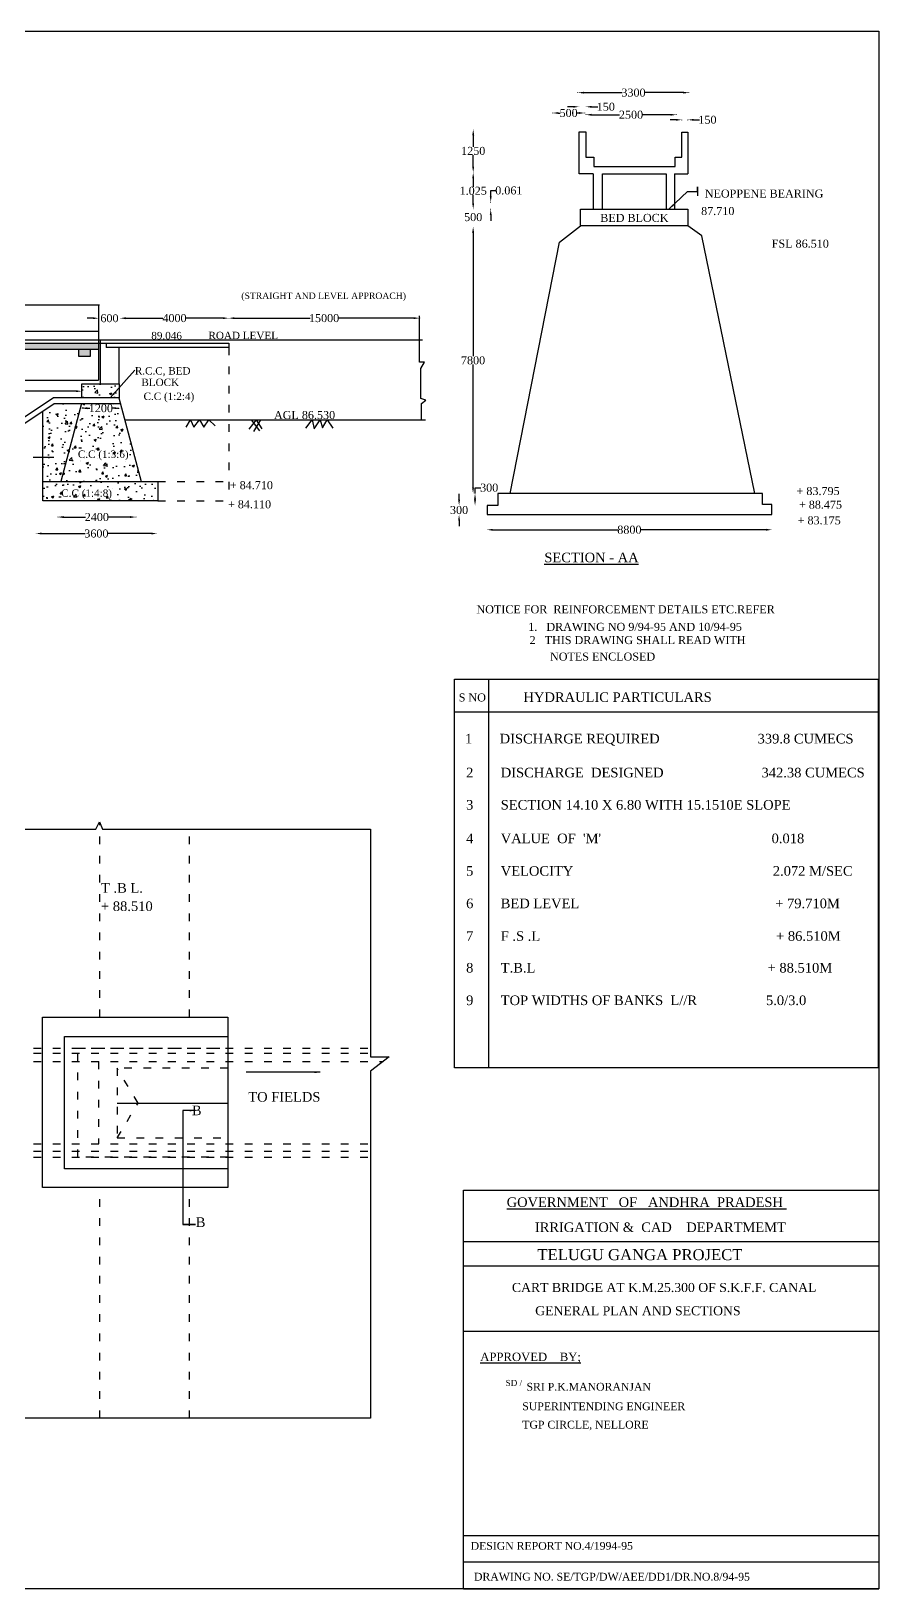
# Model space of a CAD drawing. Header units: millimetres. Extents: x 2404 to 74950, y 816 to 49480.
# Drawn here: x 48479 to 74950, y 816 to 49480 of the extents above; entities that cross this region are included whole.
import ezdxf

# ---------------------------------------------------------------- set-up
doc = ezdxf.new("R2010")
doc.units = ezdxf.units.MM
doc.header["$MEASUREMENT"] = 0
doc.linetypes.add('ACAD_ISO03W100', pattern=[30, 12, -18])
for name, color, linetype in [('DIM', 5, 'Continuous'), ('DWG.LINE', 10, 'Continuous'), ('HATCH', 2, 'Continuous'), ('RAILING', 4, 'Continuous'), ('TEXT', 7, 'Continuous')]:
    doc.layers.add(name, color=color, linetype=linetype)
doc.layers.add('DO LINE', color=3, linetype='Continuous', plot=False)
doc.layers.add('TITLE', color=7, linetype='Continuous', lineweight=30)
doc.styles.get("Standard").update_dxf_attribs({"font": 'times.ttf', "height": 250})
doc.dimstyles.get("Standard").update_dxf_attribs({"dimtxt": 250, "dimasz": 180, "dimexe": 0.18, "dimexo": 0.0625, "dimgap": 0.09, "dimtad": 0, "dimtih": 1, "dimtoh": 1, "dimdec": 0, "dimzin": 0, "dimdsep": 46, "dimtxsty": 'Standard', "dimcen": 300, "dimclrd": 5, "dimclre": 5, "dimclrt": 4, "dimadec": 0, "dimazin": 0, "dimtfac": 1, "dimtdec": 0, "dimtofl": 0, "dimtmove": 0, "dimatfit": 3, "dimfxl": 0, "dimtolj": 1, "dimtzin": 0, "dimarcsym": 0})

# ---------------------------------------------------------------- blocks, each defined once
blk = doc.blocks.new('*D38')
at = {"layer": 'Defpoints', "color": 0, "ltscale": 0.2}
for p in [(37777, 38181), (50061, 38241), (50061, 38232)]:
    blk.add_point(p, dxfattribs=at)
at = {"layer": 'DIM', "color": 5, "lineweight": -2, "ltscale": 0.2}
for p, q in [((37777, 38227), (37777, 38233)), ((37957, 38232), (43445, 38232)), ((49881, 38232), (44393, 38232)), ((50061, 38237), (50061, 38232))]:
    blk.add_line(p, q, dxfattribs=at)
at = {"layer": 'DIM', "color": 5, "ltscale": 0.2}
for points in [[(37957, 38262), (37957, 38202), (37777, 38232)], [(49881, 38262), (49881, 38202), (50061, 38232)]]:
    blk.add_solid(points, dxfattribs=at)
at = {"layer": 'DIM', "color": 4, "ltscale": 0.2, "insert": (43919, 38232), "char_height": 250, "attachment_point": 5}
blk.add_mtext('\\A1;11.775', dxfattribs=at)
blk = doc.blocks.new('*D11')
at = {"layer": 'Defpoints', "color": 0, "ltscale": 0.2}
for p in [(49311, 34349), (51748, 34349), (51748, 34300)]:
    blk.add_point(p, dxfattribs=at)
at = {"layer": 'DIM', "color": 5, "lineweight": -2, "ltscale": 0.2}
for p, q in [((49311, 34305), (49311, 34300)), ((49491, 34300), (50171, 34300)), ((51568, 34300), (50888, 34300)), ((51748, 34305), (51748, 34300))]:
    blk.add_line(p, q, dxfattribs=at)
at = {"layer": 'DIM', "color": 5, "ltscale": 0.2}
for points in [[(49491, 34330), (49491, 34270), (49311, 34300)], [(51568, 34330), (51568, 34270), (51748, 34300)]]:
    blk.add_solid(points, dxfattribs=at)
at = {"layer": 'DIM', "color": 4, "ltscale": 0.2, "insert": (50530, 34300), "char_height": 250, "attachment_point": 5}
blk.add_mtext('\\A1;2400', dxfattribs=at)
blk = doc.blocks.new('*D12')
at = {"layer": 'Defpoints', "color": 0, "ltscale": 0.2}
for p in [(48624, 33810), (52408, 33810), (52408, 33785)]:
    blk.add_point(p, dxfattribs=at)
at = {"layer": 'DIM', "color": 5, "lineweight": -2, "ltscale": 0.2}
for p, q in [((48624, 33790), (48624, 33785)), ((48804, 33785), (50161, 33785)), ((52228, 33785), (50871, 33785)), ((52408, 33790), (52408, 33785))]:
    blk.add_line(p, q, dxfattribs=at)
at = {"layer": 'DIM', "color": 5, "ltscale": 0.2}
for points in [[(48804, 33815), (48804, 33755), (48624, 33785)], [(52228, 33815), (52228, 33755), (52408, 33785)]]:
    blk.add_solid(points, dxfattribs=at)
at = {"layer": 'DIM', "color": 4, "ltscale": 0.2, "insert": (50516, 33785), "char_height": 250, "attachment_point": 5}
blk.add_mtext('\\A1;3600', dxfattribs=at)
blk = doc.blocks.new('*D39')
at = {"layer": 'Defpoints', "color": 0, "ltscale": 0.2}
for p in [(50049, 37844), (51264, 37844), (51264, 37700)]:
    blk.add_point(p, dxfattribs=at)
at = {"layer": 'DIM', "color": 5, "lineweight": -2, "ltscale": 0.2}
for p, q in [((50049, 37705), (50049, 37699)), ((50229, 37700), (50315, 37700)), ((51084, 37700), (50997, 37700)), ((51264, 37705), (51264, 37699))]:
    blk.add_line(p, q, dxfattribs=at)
at = {"layer": 'DIM', "color": 5, "ltscale": 0.2}
for points in [[(50229, 37730), (50229, 37670), (50049, 37700)], [(51084, 37730), (51084, 37670), (51264, 37700)]]:
    blk.add_solid(points, dxfattribs=at)
at = {"layer": 'DIM', "color": 4, "ltscale": 0.2, "insert": (50656, 37700), "char_height": 250, "attachment_point": 5}
blk.add_mtext('\\A1;1200', dxfattribs=at)
blk = doc.blocks.new('*D13')
at = {"layer": 'Defpoints', "color": 0, "ltscale": 0.2}
for p in [(51262, 40483), (54648, 40514), (54648, 40483)]:
    blk.add_point(p, dxfattribs=at)
at = {"layer": 'DIM', "color": 5, "lineweight": -2, "ltscale": 0.2}
for p, q in [((51262, 40509), (51262, 40514)), ((51442, 40514), (52595, 40514)), ((54468, 40514), (53315, 40514)), ((54648, 40509), (54648, 40514))]:
    blk.add_line(p, q, dxfattribs=at)
at = {"layer": 'DIM', "color": 5, "ltscale": 0.2}
for points in [[(51442, 40544), (51442, 40484), (51262, 40514)], [(54468, 40544), (54468, 40484), (54648, 40514)]]:
    blk.add_solid(points, dxfattribs=at)
at = {"layer": 'DIM', "color": 4, "ltscale": 0.2, "insert": (52955, 40514), "char_height": 250, "attachment_point": 5}
blk.add_mtext('\\A1;4000', dxfattribs=at)
blk = doc.blocks.new('*D40')
at = {"layer": 'Defpoints', "color": 0, "ltscale": 0.2}
for p in [(60604, 44789), (54648, 40483), (60604, 40514)]:
    blk.add_point(p, dxfattribs=at)
at = {"layer": 'DIM', "color": 5, "lineweight": -2, "ltscale": 0.2}
for p, q in [((54648, 40509), (54648, 40514)), ((54828, 40514), (57193, 40514)), ((60424, 40514), (58060, 40514)), ((60604, 40519), (60604, 40513))]:
    blk.add_line(p, q, dxfattribs=at)
at = {"layer": 'DIM', "color": 5, "ltscale": 0.2}
for points in [[(54828, 40544), (54828, 40484), (54648, 40514)], [(60424, 40544), (60424, 40484), (60604, 40514)]]:
    blk.add_solid(points, dxfattribs=at)
at = {"layer": 'DIM', "color": 4, "ltscale": 0.2, "insert": (57626, 40514), "char_height": 250, "attachment_point": 5}
blk.add_mtext('\\A1;15000', dxfattribs=at)
blk = doc.blocks.new('*D14')
at = {"layer": 'Defpoints', "color": 0, "ltscale": 0.2}
for p in [(62715, 33866), (71606, 33903), (71606, 33894)]:
    blk.add_point(p, dxfattribs=at)
at = {"layer": 'DIM', "color": 5, "lineweight": -2, "ltscale": 0.2}
for p, q in [((62715, 33898), (62715, 33903)), ((62895, 33903), (66809, 33903)), ((71426, 33903), (67512, 33903)), ((71606, 33898), (71606, 33903))]:
    blk.add_line(p, q, dxfattribs=at)
at = {"layer": 'DIM', "color": 5, "ltscale": 0.2}
for points in [[(62895, 33933), (62895, 33873), (62715, 33903)], [(71426, 33933), (71426, 33873), (71606, 33903)]]:
    blk.add_solid(points, dxfattribs=at)
at = {"layer": 'DIM', "color": 4, "ltscale": 0.2, "insert": (67160, 33903), "char_height": 250, "attachment_point": 5}
blk.add_mtext('\\A1;8800', dxfattribs=at)
blk = doc.blocks.new('*D41')
at = {"layer": 'Defpoints', "color": 0, "ltscale": 0.2}
for p in [(62715, 34661), (61841, 34376), (62715, 34376)]:
    blk.add_point(p, dxfattribs=at)
at = {"layer": 'DIM', "color": 5, "lineweight": -2, "ltscale": 0.2}
for p, q in [((61841, 34841), (61841, 35021)), ((61846, 34661), (61841, 34661)), ((61846, 34376), (61841, 34376)), ((61841, 34196), (61841, 34016))]:
    blk.add_line(p, q, dxfattribs=at)
at = {"layer": 'DIM', "color": 5, "ltscale": 0.2}
for points in [[(61811, 34841), (61871, 34841), (61841, 34661)], [(61811, 34196), (61871, 34196), (61841, 34376)]]:
    blk.add_solid(points, dxfattribs=at)
at = {"layer": 'DIM', "color": 4, "ltscale": 0.2, "insert": (61841, 34519), "char_height": 250, "attachment_point": 5}
blk.add_mtext('\\A1;300', dxfattribs=at)
blk = doc.blocks.new('*D42')
at = {"layer": 'Defpoints', "color": 0, "ltscale": 0.2}
for p in [(62340, 35037), (63053, 35037), (63053, 34661)]:
    blk.add_point(p, dxfattribs=at)
at = {"layer": 'DIM', "color": 5, "lineweight": -2, "ltscale": 0.2}
for p, q in [((62340, 35037), (62340, 35217)), ((62340, 35217), (62520, 35217)), ((62345, 35037), (62339, 35037)), ((62345, 34661), (62339, 34661)), ((62340, 34841), (62340, 34857))]:
    blk.add_line(p, q, dxfattribs=at)
at = {"layer": 'DIM', "color": 5, "ltscale": 0.2}
for points in [[(62310, 34857), (62370, 34857), (62340, 35037)], [(62310, 34841), (62370, 34841), (62340, 34661)]]:
    blk.add_solid(points, dxfattribs=at)
at = {"layer": 'DIM', "color": 4, "ltscale": 0.2, "insert": (62782, 35217), "char_height": 250, "attachment_point": 5}
blk.add_mtext('\\A1;300', dxfattribs=at)
blk = doc.blocks.new('*D15')
at = {"layer": 'Defpoints', "color": 0, "ltscale": 0.2}
for p in [(62278, 43355), (62342, 43355), (62342, 35037)]:
    blk.add_point(p, dxfattribs=at)
at = {"layer": 'DIM', "color": 5, "lineweight": -2, "ltscale": 0.2}
for p, q in [((62283, 43355), (62278, 43355)), ((62278, 43175), (62278, 39323)), ((62278, 35217), (62278, 39068)), ((62283, 35037), (62278, 35037))]:
    blk.add_line(p, q, dxfattribs=at)
at = {"layer": 'DIM', "color": 5, "ltscale": 0.2}
for points in [[(62248, 43175), (62308, 43175), (62278, 43355)], [(62248, 35217), (62308, 35217), (62278, 35037)]]:
    blk.add_solid(points, dxfattribs=at)
at = {"layer": 'DIM', "color": 4, "ltscale": 0.2, "insert": (62278, 39196), "char_height": 250, "attachment_point": 5}
blk.add_mtext('\\A1;7800', dxfattribs=at)
blk = doc.blocks.new('*D16')
at = {"layer": 'Defpoints', "color": 0, "ltscale": 0.2}
for p in [(62283, 43917), (62283, 43917), (62283, 43355)]:
    blk.add_point(p, dxfattribs=at)
at = {"layer": 'DIM', "color": 5, "lineweight": -2, "ltscale": 0.2}
for p, q in [((62283, 44097), (62283, 44277)), ((62283, 43917), (62283, 43917)), ((62283, 43355), (62283, 43355)), ((62283, 43175), (62283, 42995))]:
    blk.add_line(p, q, dxfattribs=at)
at = {"layer": 'DIM', "color": 5, "ltscale": 0.2}
for points in [[(62253, 44097), (62313, 44097), (62283, 43917)], [(62253, 43175), (62313, 43175), (62283, 43355)]]:
    blk.add_solid(points, dxfattribs=at)
at = {"layer": 'DIM', "color": 4, "ltscale": 0.2, "insert": (62283, 43669), "char_height": 250, "attachment_point": 5}
blk.add_mtext('\\A1;500', dxfattribs=at)
blk = doc.blocks.new('*D17')
at = {"layer": 'Defpoints', "color": 0, "ltscale": 0.2}
for p in [(62283, 44142), (62283, 43917), (62830, 44142)]:
    blk.add_point(p, dxfattribs=at)
at = {"layer": 'DIM', "color": 5, "lineweight": -2, "ltscale": 0.2}
for p, q in [((62830, 44322), (62830, 44502)), ((62830, 44502), (63010, 44502)), ((62825, 44142), (62830, 44142)), ((62825, 43917), (62830, 43917)), ((62830, 43737), (62830, 43557))]:
    blk.add_line(p, q, dxfattribs=at)
at = {"layer": 'DIM', "color": 5, "ltscale": 0.2}
for points in [[(62800, 44322), (62860, 44322), (62830, 44142)], [(62800, 43737), (62860, 43737), (62830, 43917)]]:
    blk.add_solid(points, dxfattribs=at)
at = {"layer": 'DIM', "color": 4, "ltscale": 0.2, "insert": (63396, 44502), "char_height": 250, "attachment_point": 5}
blk.add_mtext('\\A1;0.061', dxfattribs=at)
blk = doc.blocks.new('*D18')
at = {"layer": 'Defpoints', "color": 0, "ltscale": 0.2}
for p in [(62283, 45065), (62283, 45065), (62283, 43917)]:
    blk.add_point(p, dxfattribs=at)
at = {"layer": 'DIM', "color": 5, "lineweight": -2, "ltscale": 0.2}
for p, q in [((62283, 45065), (62283, 45065)), ((62283, 44885), (62283, 44618)), ((62283, 44097), (62283, 44363)), ((62283, 43917), (62283, 43917))]:
    blk.add_line(p, q, dxfattribs=at)
at = {"layer": 'DIM', "color": 5, "ltscale": 0.2}
for points in [[(62253, 44885), (62313, 44885), (62283, 45065)], [(62253, 44097), (62313, 44097), (62283, 43917)]]:
    blk.add_solid(points, dxfattribs=at)
at = {"layer": 'DIM', "color": 4, "ltscale": 0.2, "insert": (62283, 44491), "char_height": 250, "attachment_point": 5}
blk.add_mtext('\\A1;1.025', dxfattribs=at)
blk = doc.blocks.new('*D19')
at = {"layer": 'Defpoints', "color": 0, "ltscale": 0.2}
for p in [(62283, 46410), (62283, 46410), (62283, 45065)]:
    blk.add_point(p, dxfattribs=at)
at = {"layer": 'DIM', "color": 5, "lineweight": -2, "ltscale": 0.2}
for p, q in [((62283, 46410), (62283, 46410)), ((62283, 46230), (62283, 45865)), ((62283, 45245), (62283, 45610)), ((62283, 45065), (62283, 45065))]:
    blk.add_line(p, q, dxfattribs=at)
at = {"layer": 'DIM', "color": 5, "ltscale": 0.2}
for points in [[(62253, 46230), (62313, 46230), (62283, 46410)], [(62253, 45245), (62313, 45245), (62283, 45065)]]:
    blk.add_solid(points, dxfattribs=at)
at = {"layer": 'DIM', "color": 4, "ltscale": 0.2, "insert": (62283, 45738), "char_height": 250, "attachment_point": 5}
blk.add_mtext('\\A1;1250', dxfattribs=at)
blk = doc.blocks.new('*D20')
at = {"layer": 'Defpoints', "color": 0, "ltscale": 0.2}
for p in [(65555, 47549), (69021, 47559), (69021, 47549)]:
    blk.add_point(p, dxfattribs=at)
at = {"layer": 'DIM', "color": 5, "lineweight": -2, "ltscale": 0.2}
for p, q in [((65555, 47554), (65555, 47559)), ((65735, 47559), (66933, 47559)), ((68841, 47559), (67643, 47559)), ((69021, 47554), (69021, 47559))]:
    blk.add_line(p, q, dxfattribs=at)
at = {"layer": 'DIM', "color": 5, "ltscale": 0.2}
for points in [[(65735, 47589), (65735, 47529), (65555, 47559)], [(68841, 47589), (68841, 47529), (69021, 47559)]]:
    blk.add_solid(points, dxfattribs=at)
at = {"layer": 'DIM', "color": 4, "ltscale": 0.2, "insert": (67288, 47559), "char_height": 250, "attachment_point": 5}
blk.add_mtext('\\A1;3300', dxfattribs=at)
blk = doc.blocks.new('*D21')
at = {"layer": 'Defpoints', "color": 0, "ltscale": 0.2}
for p in [(64761, 46932), (64761, 46923), (65763, 46932)]:
    blk.add_point(p, dxfattribs=at)
at = {"layer": 'DIM', "color": 5, "lineweight": -2, "ltscale": 0.2}
for p, q in [((64761, 46928), (64761, 46923)), ((64941, 46923), (65001, 46923)), ((65583, 46923), (65524, 46923)), ((65763, 46928), (65763, 46923))]:
    blk.add_line(p, q, dxfattribs=at)
at = {"layer": 'DIM', "color": 5, "ltscale": 0.2}
for points in [[(64941, 46953), (64941, 46893), (64761, 46923)], [(65583, 46953), (65583, 46893), (65763, 46923)]]:
    blk.add_solid(points, dxfattribs=at)
at = {"layer": 'DIM', "color": 4, "ltscale": 0.2, "insert": (65262, 46923), "char_height": 250, "attachment_point": 5}
blk.add_mtext('\\A1;500', dxfattribs=at)
blk = doc.blocks.new('*D43')
at = {"layer": 'Defpoints', "color": 0, "ltscale": 0.2}
for p in [(65798, 47117), (65589, 46333), (65798, 46333)]:
    blk.add_point(p, dxfattribs=at)
at = {"layer": 'DIM', "color": 5, "lineweight": -2, "ltscale": 0.2}
for p, q in [((65409, 47117), (65229, 47117)), ((65589, 47112), (65589, 47117)), ((65798, 47112), (65798, 47117)), ((65978, 47117), (66175, 47117))]:
    blk.add_line(p, q, dxfattribs=at)
at = {"layer": 'DIM', "color": 5, "ltscale": 0.2}
for points in [[(65409, 47147), (65409, 47087), (65589, 47117)], [(65978, 47147), (65978, 47087), (65798, 47117)]]:
    blk.add_solid(points, dxfattribs=at)
at = {"layer": 'DIM', "color": 4, "ltscale": 0.2, "insert": (66424, 47117), "char_height": 250, "attachment_point": 5}
blk.add_mtext('\\A1;150', dxfattribs=at)
blk = doc.blocks.new('*D22')
at = {"layer": 'Defpoints', "color": 0, "ltscale": 0.2}
for p in [(65798, 47112), (68624, 47112), (68624, 46868)]:
    blk.add_point(p, dxfattribs=at)
at = {"layer": 'DIM', "color": 5, "lineweight": -2, "ltscale": 0.2}
for p, q in [((65798, 46873), (65798, 46868)), ((65978, 46868), (66852, 46868)), ((68444, 46868), (67570, 46868)), ((68624, 46873), (68624, 46868))]:
    blk.add_line(p, q, dxfattribs=at)
at = {"layer": 'DIM', "color": 5, "ltscale": 0.2}
for points in [[(65978, 46898), (65978, 46838), (65798, 46868)], [(68444, 46898), (68444, 46838), (68624, 46868)]]:
    blk.add_solid(points, dxfattribs=at)
at = {"layer": 'DIM', "color": 4, "ltscale": 0.2, "insert": (67211, 46868), "char_height": 250, "attachment_point": 5}
blk.add_mtext('\\A1;2500', dxfattribs=at)
blk = doc.blocks.new('*D44')
at = {"layer": 'Defpoints', "color": 0, "ltscale": 0.2}
for p in [(68793, 46327), (68989, 46709), (68989, 46327)]:
    blk.add_point(p, dxfattribs=at)
at = {"layer": 'DIM', "color": 5, "lineweight": -2, "ltscale": 0.2}
for p, q in [((68613, 46709), (68433, 46709)), ((68793, 46704), (68793, 46709)), ((68989, 46704), (68989, 46709)), ((69169, 46709), (69349, 46709))]:
    blk.add_line(p, q, dxfattribs=at)
at = {"layer": 'DIM', "color": 5, "ltscale": 0.2}
for points in [[(68613, 46739), (68613, 46679), (68793, 46709)], [(69169, 46739), (69169, 46679), (68989, 46709)]]:
    blk.add_solid(points, dxfattribs=at)
at = {"layer": 'DIM', "color": 4, "ltscale": 0.2, "insert": (69598, 46709), "char_height": 250, "attachment_point": 5}
blk.add_mtext('\\A1;150', dxfattribs=at)
blk = doc.blocks.new('*D51')
at = {"layer": 'Defpoints', "color": 0, "ltscale": 0.2}
for p in [(50586, 40511), (50586, 40511), (51262, 40511)]:
    blk.add_point(p, dxfattribs=at)
at = {"layer": 'DIM', "color": 5, "lineweight": -2, "ltscale": 0.2}
for p, q in [((50406, 40511), (50226, 40511)), ((50586, 40511), (50586, 40511)), ((51262, 40511), (51262, 40511)), ((51442, 40511), (51622, 40511))]:
    blk.add_line(p, q, dxfattribs=at)
at = {"layer": 'DIM', "color": 5, "ltscale": 0.2}
for points in [[(50406, 40541), (50406, 40481), (50586, 40511)], [(51442, 40541), (51442, 40481), (51262, 40511)]]:
    blk.add_solid(points, dxfattribs=at)
at = {"layer": 'DIM', "color": 4, "ltscale": 0.2, "insert": (50924, 40511), "char_height": 250, "attachment_point": 5}
blk.add_mtext('\\A1;600', dxfattribs=at)

msp = doc.modelspace()

# ---------------------------------------------------------------- hatches: boundary and pattern name
at = {"layer": 'HATCH', "ltscale": 0.2}
h = msp.add_hatch(dxfattribs=at)
h.set_pattern_fill('AR-CONC', color=256, scale=50, style=0)
h.set_pattern_definition([(50, (-2792.3, 367.14), (358.6301, -31.3761), [37.5, -412.5]), (355, (-2792.3, 367.14), (-69.3757, 376.096), [30, -330]), (100.4514, (-2762.4, 364.53), (289.2547, 344.7198), [31.87, -350.571]), (46.1842, (-2792.3, 467.14), (533.6205, -82.7595), [56.25, -618.75]), (96.6356, (-2747.83, 460.25), (467.3314, 487.059), [47.805, -525.8565]), (351.1842, (-2792.3, 467.14), (467.331, 487.0593), [45, -495]), (21, (-2742.3, 442.14), (298.4535, -201.3094), [37.5, -412.5]), (326, (-2742.3, 442.14), (121.6577, 362.575), [30, -330]), (71.4514, (-2717.43, 425.37), (420.1113, 161.2652), [31.87, -350.571]), (37.5, (-2792.3, 367.14), (6.07993, 166.44693), [0, -326, 0, -335, 0, -331.25]), (7.5, (-2792.3, 367.14), (131.53477, 197.20586), [0, -191, 0, -318.5, 0, -126.25]), (327.5, (-2903.8, 367.14), (266.91122, -11.27744), [0, -125, 0, -390, 0, -517.5]), (317.5, (-2953.8, 367.14), (291.5931, 50.0525), [0, -162.5, 0, -259, 0, -367.5])])
h.paths.add_polyline_path([(50585.8, 39728.2), (37071.4, 39728.2), (37071.4, 39544.7), (50585.8, 39544.7)])
h.paths.add_polyline_path([(50326.6, 39544.7), (49970.4, 39544.7), (49970.4, 39312.5), (50326.6, 39312.5)])
h.paths.add_polyline_path([(46927.7, 39544.7), (46571.6, 39544.7), (46571.6, 39312.5), (46927.7, 39312.5)])
h.paths.add_polyline_path([(43711.6, 39544.7), (43355.4, 39544.7), (43355.4, 39312.5), (43711.6, 39312.5)])
h.paths.add_polyline_path([(40729.2, 39544.7), (40373, 39544.7), (40373, 39312.5), (40729.2, 39312.5)])
h.paths.add_polyline_path([(37688.3, 39544.7), (37332.1, 39544.7), (37332.1, 39312.5), (37688.3, 39312.5)])
h.paths.add_polyline_path([(36901.4, 39544.7), (36545.3, 39544.7), (36545.3, 39312.5), (36901.4, 39312.5)])
h.paths.add_polyline_path([(36956.6, 39728.2), (23992.4, 39728.2), (23992.4, 39544.7), (36956.6, 39544.7)])
h.paths.add_polyline_path([(33733.2, 39544.7), (33377.1, 39544.7), (33377.1, 39312.5), (33733.2, 39312.5)])
h.paths.add_polyline_path([(30601.3, 39544.7), (30245.2, 39544.7), (30245.2, 39312.5), (30601.3, 39312.5)])
h.paths.add_polyline_path([(23752.9, 39544.7), (23396.8, 39544.7), (23396.8, 39312.5), (23752.9, 39312.5)])
h.paths.add_polyline_path([(20562.3, 39544.7), (20206.1, 39544.7), (20206.1, 39312.5), (20562.3, 39312.5)])
h.paths.add_polyline_path([(17573.3, 39544.7), (17217.1, 39544.7), (17217.1, 39312.5), (17573.3, 39312.5)])
h.paths.add_polyline_path([(13956, 39544.7), (13599.8, 39544.7), (13599.8, 39312.5), (13956, 39312.5)])
h.paths.add_polyline_path([(10799.8, 39544.7), (10443.6, 39544.7), (10443.6, 39312.5), (10799.8, 39312.5)])
h.paths.add_polyline_path([(23850.3, 39728.2), (10443.6, 39728.2), (10443.6, 39544.7), (10799.8, 39544.7), (23850.3, 39544.7)])
h = msp.add_hatch(dxfattribs=at)
h.set_pattern_fill('AR-CONC', color=256, scale=100, style=0)
h.set_pattern_definition([(50, (-2792.3, 367.14), (717.26, -62.752), [75, -825]), (355, (-2792.3, 367.14), (-138.751, 752.192), [60, -660]), (100.4514, (-2732.5, 361.9), (578.5094, 689.4395), [63.74, -701.142]), (46.1842, (-2792.3, 567.1), (1067.241, -165.519), [112.5, -1237.5]), (96.6356, (-2703.4, 553.3), (934.663, 974.118), [95.61, -1051.713]), (351.1842, (-2792.3, 567.1), (934.662, 974.119), [90, -990]), (21, (-2692.3, 517.14), (596.907, -402.619), [75, -825]), (326, (-2692.3, 517.14), (243.315, 725.15), [60, -660]), (71.4514, (-2642.56, 483.6), (840.2226, 322.5305), [63.74, -701.142]), (37.5, (-2792.3, 367.14), (12.1599, 332.8939), [0, -652, 0, -670, 0, -662.5]), (7.5, (-2792.3, 367.14), (263.0695, 394.4117), [0, -382, 0, -637, 0, -252.5]), (327.5, (-3015.3, 367.14), (533.8224, -22.5549), [0, -250, 0, -780, 0, -1035]), (317.5, (-3115.3, 367.14), (583.1862, 100.105), [0, -325, 0, -518, 0, -735])])
h.paths.add_polyline_path([(51263.9, 37844.4), (50048.8, 37844.4), (49404.5, 35409.7), (51910.2, 35409.7)])
h.paths.add_polyline_path([(51225, 38457.3), (50060.8, 38457.3), (50060.8, 38023.7), (51225, 38023.7)])
h.paths.add_polyline_path([(48838.2, 35409.7), (49404.5, 35409.7), (50048.8, 37844.4), (49195.7, 37844.4), (48838.2, 37605)])
h.paths.add_polyline_path([(48838.2, 34805.2), (52437.3, 34805.2), (52437.3, 35409.7), (48838.2, 35409.7)])
h.paths.add_polyline_path([(50252.9, 37889.2), (51059.8, 37889.2), (51059.8, 37509.9), (50252.9, 37509.9)], flags=9)
h.paths.add_polyline_path([(49861.9, 35998.4), (51563.3, 35998.4), (51563.3, 36461), (49861.9, 36461)], flags=24)
h.paths.add_polyline_path([(49343.1, 34782.7), (51044.5, 34782.7), (51044.5, 35245.3), (49343.1, 35245.3)], flags=9)

# ---------------------------------------------------------------- linework, layer by layer
at = {"layer": 'DIM', "ltscale": 0.2}
for points in [[(69289.4, 44470.9), (69289.4, 44619.1), (69289.4, 44332.6)], [(53216.2, 12198.1), (53612.6, 12198.1)]]:
    msp.add_lwpolyline(points, dxfattribs=at)
at = {"layer": 'DO LINE', "linetype": 'ACAD_ISO03W100', "ltscale": 20}
for points in [[(54646.6, 39601.7), (54646.6, 34805.2)], [(52437.3, 35409.7), (54646.6, 35409.7)], [(52437.3, 34805.2), (54646.6, 34805.2)], [(50619.3, 18678.1), (50619.3, 24765.3)], [(53426.9, 18678.1), (53426.9, 24552.4)], [(30551.8, 17704.2), (59079.9, 17704.2)], [(30551.8, 17554.9), (59079.9, 17554.9)], [(30551.8, 17289.5), (59471.2, 17289.5)], [(50582.1, 17289.5), (50582.1, 14715.8)], [(54624, 17078.2), (51165.9, 17078.2), (51165.9, 14901.2), (54624, 14901.2)], [(51165.9, 14901.2), (51815.5, 15989.7), (51165.9, 17078.2)], [(30551.8, 14715.8), (59079.9, 14715.8)], [(30551.8, 14486.6), (59079.9, 14486.6)], [(30551.8, 14306.7), (59079.9, 14306.7)], [(50619.3, 6153.1), (50619.3, 13353.9)], [(53426.9, 6153.1), (53426.9, 13353.9)]]:
    msp.add_lwpolyline(points, dxfattribs=at)
msp.add_lwpolyline([(49935.1, 17704.2), (54624, 17704.2), (54624, 14306.7), (49935.1, 14306.7)], close=True, dxfattribs=at)
at = {"layer": 'DWG.LINE', "ltscale": 0.2}
for p, q in [((10443.6, 40924.9), (50612.3, 40924.9)), ((50585.8, 40924.9), (50585.8, 38579.3))]:
    msp.add_line(p, q, dxfattribs=at)
for points in [[(66029.9, 45021.6), (65589.3, 45021.6), (65589.3, 46332.7), (65797.7, 46332.7), (65797.7, 45541.7), (66047.8, 45541.7), (66047.8, 45256.2), (68590.2, 45256.2), (68590.2, 45541.7), (68792.7, 45541.7), (68792.7, 46326.7), (68989.2, 46326.7), (68989.2, 45021.6)], [(66029.9, 45021.6), (66029.9, 43919)], [(66321.7, 43919), (66321.7, 45021.6), (68310.4, 45021.6), (68310.4, 43919)], [(68566.4, 45021.6), (68989.2, 45021.6)], [(68566.4, 45021.6), (68566.4, 43919)], [(63437, 35036.5), (64978.5, 42885.7), (65636.9, 43395.7)], [(71081.6, 35036.5), (69424.2, 43086.8), (68983.1, 43395.7)], [(60666.3, 37342.2), (60666.3, 37851.9), (60800.9, 37953.6), (60644.7, 38006.7), (60644.7, 38936.2), (60757.2, 39136), (60604.1, 39136), (60604.1, 40583.3)], [(10443.6, 40111.3), (50585.8, 40111.3)], [(23992.4, 39838.3), (50585.8, 39838.3)], [(23992.4, 39728.2), (50585.8, 39728.2)], [(23992.4, 39544.7), (50585.8, 39544.7)], [(50585.8, 39838.3), (60700.1, 39838.3)], [(50585.8, 39728.2), (54646.6, 39728.2), (54646.6, 39601.7), (50817.5, 39601.7)], [(50642.9, 38457.3), (50642.9, 39838.3)], [(50817.5, 39728.2), (50817.5, 39601.7)], [(51225, 38457.3), (51225, 39601.7)], [(10443.6, 38579.3), (50585.8, 38579.3)], [(50060.8, 38023.7), (49179.5, 38023.7), (38292.6, 30748)], [(51216.3, 38023.7), (51910.2, 35409.7)], [(38309.4, 30554.7), (49195.7, 37844.4), (51263.9, 37844.4)], [(48838.2, 35409.7), (48838.2, 37605)], [(50048.8, 37844.4), (49404.5, 35409.7)], [(51397.2, 37342.2), (60791.3, 37342.2)], [(35631.9, 24552.4), (50501.2, 24552.4), (50612.6, 24781), (50709.6, 24552.4), (59079.9, 24552.4), (59079.9, 17432.1), (59658.7, 17432.1), (59079.9, 16991.9), (59079.9, 6153.1), (34844.3, 6153.1)], [(51165.9, 15989.7), (54624, 15989.7)]]:
    msp.add_lwpolyline(points, dxfattribs=at)
for points in [[(65636.9, 43919), (68983.1, 43919), (68983.1, 43395.7), (65636.9, 43395.7)], [(49970.4, 39544.7), (50326.6, 39544.7), (50326.6, 39312.5), (49970.4, 39312.5)], [(51225, 38023.7), (50060.8, 38023.7), (50060.8, 38457.3), (51225, 38457.3)], [(48838.2, 35409.7), (52437.3, 35409.7), (52437.3, 34805.2), (48838.2, 34805.2)], [(63053, 35036.5), (63053, 34661.5), (62715, 34661.5), (62715, 34376.4), (71605.7, 34376.4), (71605.7, 34691.5), (71320.3, 34691.5), (71320.3, 35036.5), (70944.8, 35036.5), (63053, 35036.5)], [(48836.9, 18678.1), (54624, 18678.1), (54624, 13353.9), (48836.9, 13353.9)], [(49515.6, 18074.2), (54624, 18074.2), (54624, 13933.1), (49515.6, 13933.1)]]:
    msp.add_lwpolyline(points, close=True, dxfattribs=at)
at = {"layer": 'HATCH', "ltscale": 0.2}
for points in [[(53319.8, 37103.4), (53452.5, 37342.2), (53562.1, 37109.1), (53739, 37342.2), (53875.5, 37109.1), (54023.6, 37342.2), (54223.6, 37153.3)], [(55288.7, 37045.4), (55519, 37342.2)], [(55615.2, 36994), (55357.4, 37342.2)], [(55429.6, 36969.9), (55646.1, 37342.2)], [(55697.6, 37055.7), (55519, 37342.2)], [(57059.1, 37079.6), (57255, 37342.2), (57320.3, 37059), (57505.8, 37342.2), (57578, 37083), (57722.3, 37342.2), (57897.6, 37079.6)]]:
    msp.add_lwpolyline(points, dxfattribs=at)
at = {"layer": 'RAILING', "ltscale": 0.2}
msp.add_lwpolyline([(61700, 29240.7), (74928.1, 29240.7), (74928.1, 17095.6), (61700, 17095.6)], close=True, dxfattribs=at)
for points in [[(62759.5, 29240.7), (62759.5, 17095.6)], [(61700, 28213.3), (74928.1, 28213.3)]]:
    msp.add_lwpolyline(points, dxfattribs=at)
at = {"layer": 'TITLE', "lineweight": 30}
for p, q in [((61979.6, 13268.5), (74949.6, 13268.5)), ((74949.6, 13268.5), (74949.6, 816.4)), ((61979.6, 11672.3), (74949.6, 11672.3)), ((61979.6, 10911.7), (74949.6, 10911.7)), ((61979.6, 8868.2), (74949.6, 8868.2)), ((74949.6, 2473.5), (61979.6, 2473.5)), ((74949.6, 1645), (61979.6, 1645)), ((61979.6, 816.4), (74949.6, 816.4))]:
    msp.add_line(p, q, dxfattribs=at)
at = {"layer": 'TITLE', "ltscale": 0.2}
msp.add_lwpolyline([(2425.9, 49480), (74949.6, 49480), (74949.6, 816.4), (2425.9, 816.4)], close=True, dxfattribs=at)
at = {"layer": 'TITLE'}
msp.add_lwpolyline([(61979.6, 816.4), (61979.6, 13268.5)], dxfattribs=at)

# ---------------------------------------------------------------- texts
at = {"layer": 'TEXT', "ltscale": 0.2}
for s, height, p in [('NEOPPENE BEARING', 250, (69514.6, 44280.6)), ('87.710', 250, (69401.3, 43735.4)), ('BED BLOCK', 250, (66251.7, 43521.5)), ('FSL 86.510', 250, (71605.1, 42717.1)), ('(STRAIGHT AND LEVEL APPROACH)', 200, (55040.8, 41113.5)), ('89.046', 230, (52230.9, 39854.5)), ('ROAD LEVEL', 230, (54015.9, 39859.1)), ('R.C.C, BED ', 230, (51718, 38752.8)), ('BLOCK', 230, (51921.4, 38394)), ('C.C (1:2:4)', 230, (51989, 37957.4)), ('AGL 86.530', 250, (56062.1, 37362.4)), ('C.C (1:3:6)', 230, (49939, 36148.1)), ('C.C (1:4:8)', 230, (49420.2, 34932.4)), ('+ 84.710', 250, (54682.7, 35171.2)), ('+ 83.795', 250, (72378.7, 34987.6)), ('+ 84.110', 250, (54625.5, 34574.8)), ('+ 88.475', 250, (72455.4, 34562.8)), ('+ 83.175', 250, (72415.2, 34071.8)), ('NOTICE FOR  REINFORCEMENT DETAILS ETC.REFER', 250, (62384.8, 31292.1)), ('1.   DRAWING NO 9/94-95 AND 10/94-95', 250, (64002, 30745.1)), ('2   THIS DRAWING SHALL READ WITH', 250, (64043.4, 30331.8)), ('NOTES ENCLOSED', 250, (64681.8, 29816.4)), ('S NO', 250, (61829.8, 28539.3)), ('HYDRAULIC PARTICULARS', 300, (63853.2, 28523.9)), ('1', 300, (62027, 27227.7)), ('DISCHARGE REQUIRED                           339.8 CUMECS', 300, (63108.1, 27227.7)), ('2', 300, (62061.5, 26167.8)), ('DISCHARGE  DESIGNED                           342.38 CUMECS', 300, (63142.7, 26167.8)), ('3', 300, (62061.5, 25160.8)), ('SECTION 14.10 X 6.80 WITH 15.1510E SLOPE', 300, (63142.7, 25160.8)), ('4', 300, (62061.5, 24111.5)), ("VALUE  OF  'M'                                               0.018", 300, (63142.7, 24111.5)), ('5', 300, (62061.5, 23095.5)), ('VELOCITY                                                       2.072 M/SEC', 300, (63142.7, 23095.5)), ('T .B L.', 300, (50659.9, 22564.4)), ('+ 88.510', 300, (50659.9, 21992.7)), ('6', 300, (62061.5, 22080.1)), ('BED LEVEL                                                      + 79.710M', 300, (63142.7, 22080.1)), ('7', 300, (62061.5, 21061.9)), ('F .S .L                                                                 + 86.510M', 300, (63142.7, 21061.9)), ('8', 300, (62061.5, 20069.6)), ('T.B.L                                                                + 88.510M', 300, (63142.7, 20069.6)), ('9', 300, (62061.5, 19053.6)), ('TOP WIDTHS OF BANKS  L//R                   5.0/3.0', 300, (63142.7, 19053.6)), ('TO FIELDS', 300, (55258.5, 16036.2)), ('B', 300, (53498.1, 15613.6)), ('B', 300, (53619.5, 12121.7))]:
    msp.add_text(s, height=height, dxfattribs=at).set_placement(p)
at = {"layer": 'TITLE', "ltscale": 0.2}
msp.add_text('%%USECTION - AA', height=300, dxfattribs=at).set_placement((64503.6, 32887.3))
at = {"layer": 'TITLE', "lineweight": 30}
for s, height, p in [('%%UGOVERNMENT   OF   ANDHRA  PRADESH ', 298.704, (63329.3, 12747.4)), ('IRRIGATION &  CAD    DEPARTMEMT ', 298.704, (64210.8, 11964)), ('TELUGU GANGA PROJECT', 343.616, (64288.5, 11084.7)), ('CART BRIDGE AT K.M.25.300 OF S.K.F.F. CANAL', 283.598, (63492, 10089.7)), ('GENERAL PLAN AND SECTIONS', 283.598, (64218.8, 9362.9)), ('%%UAPPROVED    BY;', 261.801, (62503.6, 7932.9)), ('SD /', 190.07, (63293, 7154.4)), ('SRI P.K.MANORANJAN', 243.084, (63947.2, 7008.5)), ('SUPERINTENDING ENGINEER', 243.084, (63815.4, 6397.4)), ('TGP CIRCLE, NELLORE', 243.084, (63815.4, 5824.9)), ('DESIGN REPORT NO.4/1994-95', 243.084, (62202, 2037.3)), ('DRAWING NO. SE/TGP/DW/AEE/DD1/DR.NO.8/94-95', 243.084, (62306.8, 1074.7))]:
    msp.add_text(s, height=height, dxfattribs=at).set_placement(p)

# ---------------------------------------------------------------- dimensions: what is measured, and where the dimension line sits
at = {"layer": 'DIM', "ltscale": 0.2}
for p1, p2, distance, text, picture, middle in [((65555.4, 47549.4), (69020.8, 47549.4), 9.6, '3300', '*D20', (67288.1, 47559)), ((65762.8, 46932.4), (64761.5, 46932.4), 9.5, '500', '*D21', (65262.1, 46922.9)), ((48623.8, 33810.3), (52408, 33810.3), -25.1, '3600', '*D12', (50515.9, 33785.2))]:
    dim = msp.add_aligned_dim(p1=p1, p2=p2, distance=distance, text=text, dimstyle='Standard', dxfattribs=at)
    dim.commit()
    dim.dimension.update_dxf_attribs({"geometry": picture, "text_midpoint": middle})
dim = msp.add_linear_dim(base=(65797.7, 47117.1), p1=(65589.3, 46332.7), p2=(65797.7, 46332.7), text='150', dimstyle='Standard', dxfattribs=at)
dim.commit()
dim.dimension.update_dxf_attribs({"geometry": '*D43', "text_midpoint": (66424.1, 47117.1), "dimtype": 160})
for base, p1, p2, text, picture, middle in [((68624.2, 46868), (65797.7, 47112.1), (68624.2, 47112.1), '2500', '*D22', (67211, 46868)), ((68989.2, 46708.8), (68792.7, 46326.7), (68989.2, 46326.7), '150', '*D44', (69597.9, 46708.8)), ((50585.8, 40511.1), (51262.1, 40511.1), (50585.8, 40511.1), '600', '*D51', (50924, 40511.1)), ((54648.4, 40513.5), (51262.1, 40483), (54648.4, 40483), '4000', '*D13', (52955.3, 40513.5)), ((50060.8, 38232.4), (37777.5, 38181.2), (50060.8, 38240.5), '11.775', '*D38', (43919.2, 38232.4)), ((51263.9, 37699.5), (50048.8, 37844.4), (51263.9, 37844.4), '1200', '*D39', (50656.4, 37699.5)), ((51747.8, 34300.5), (49311.4, 34349.2), (51747.8, 34349.2), '2400', '*D11', (50529.6, 34300.5)), ((71605.7, 33902.9), (62715, 33866), (71605.7, 33893.7), '8800', '*D14', (67160.4, 33902.9))]:
    dim = msp.add_linear_dim(base=base, p1=p1, p2=p2, text=text, dimstyle='Standard', dxfattribs=at)
    dim.commit()
    dim.dimension.update_dxf_attribs({"geometry": picture, "text_midpoint": middle})
for base, p1, p2, text, picture, middle in [((62283.2, 46410.3), (62283.2, 45064.8), (62283.2, 46410.3), '1250', '*D19', (62283.2, 45737.6)), ((62278.2, 43354.5), (62342, 35036.5), (62342, 43354.5), '7800', '*D15', (62278.2, 39195.5)), ((62339.6, 35036.5), (63053, 34661.5), (63053, 35036.5), '300', '*D42', (62782.5, 35216.5)), ((61841.3, 34376.4), (62715, 34661.5), (62715, 34376.4), '300', '*D41', (61841.3, 34518.9))]:
    dim = msp.add_linear_dim(base=base, p1=p1, p2=p2, angle=90, text=text, dimstyle='Standard', dxfattribs=at)
    dim.commit()
    dim.dimension.update_dxf_attribs({"geometry": picture, "text_midpoint": middle})
dim = msp.add_linear_dim(base=(60604.1, 40513.5), p1=(54648.4, 40483), p2=(60604.1, 44789.4), text='15000', dimstyle='Standard', override={"dimtmove": 1}, dxfattribs=at)
dim.commit()
dim.dimension.update_dxf_attribs({"geometry": '*D40', "text_midpoint": (57626.2, 40513.5)})
for base, p1, p2, text, picture, middle in [((62283.2, 45064.8), (62283.2, 43916.8), (62283.2, 45064.8), '1.025', '*D18', (62283.2, 44490.8)), ((62829.9, 44142), (62283.2, 43916.8), (62283.2, 44142), '0.061', '*D17', (63396.1, 44502)), ((62283.2, 43916.8), (62283.2, 43354.5), (62283.2, 43916.8), '500', '*D16', (62283.2, 43668.6))]:
    dim = msp.add_linear_dim(base=base, p1=p1, p2=p2, angle=90, text=text, dimstyle='Standard', dxfattribs=at)
    dim.commit()
    dim.dimension.update_dxf_attribs({"geometry": picture, "text_midpoint": middle, "dimtype": 160})

# ---------------------------------------------------------------- leaders
for points in [[(68392.3, 43919), (68972.8, 44470.9), (69289.4, 44470.9)], [(50942.6, 38023.7), (51720.6, 38889)], [(49187.6, 36162), (48541.6, 36162)], [(57505.8, 16956.2), (55193.9, 16956.2)], [(53609.8, 15761.5), (53216.2, 15761.5), (53216.2, 12198.1)], [(53612.6, 12198.1), (53216.2, 12198.1)]]:
    msp.add_leader(points, dimstyle='Standard', override={"dimgap": 0.09, "dimtad": 0}, dxfattribs=at)

doc.saveas('drawing.dxf')
